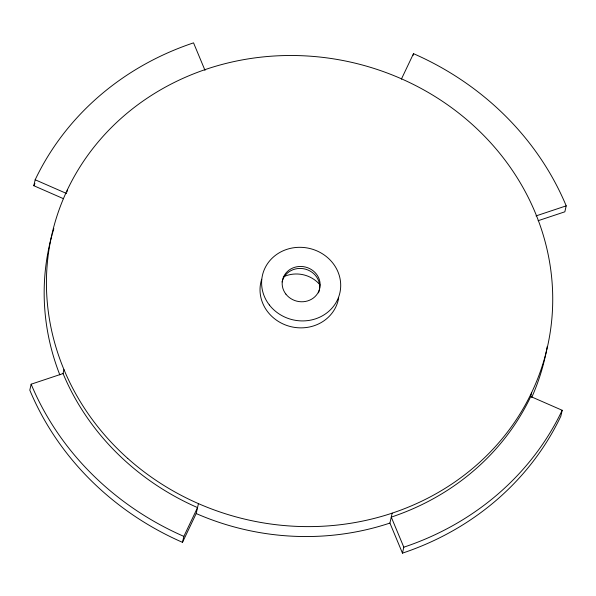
<?xml version="1.0" encoding="UTF-8"?>
<svg xmlns="http://www.w3.org/2000/svg" width="596" height="596" viewBox="0 0 596 596"><rect width="100%" height="100%" fill="white"/><g stroke="black" fill="none" stroke-linecap="round" stroke-linejoin="round"><path stroke-width="0.89" d="M63.541 198.721L33.816 185.721L35.171 179.769A288.486 266.337 12.8 0 1 193.544 42.86L205.009 70.358M66.953 191.927L67.497 189.55M63.958 369.595L63.057 373.558L31.148 384.197L29.8 390.149A288.486 266.337 12.8 0 0 182.495 542.338L196.188 513.551L198.446 503.627M182.495 542.338L183.851 536.385L197.544 507.598A254.082 234.571 12.8 0 1 63.057 373.558M413.117 55.368L413.505 53.662A288.486 266.337 12.8 0 1 566.2 205.851L564.852 211.804L538.113 220.714M402.456 553.14L403.812 547.188L391.267 517.112A254.082 234.571 12.8 0 0 530.753 396.534L562.184 410.279L560.829 416.232A288.486 266.337 12.8 0 1 402.456 553.14L389.918 523.065L392.168 513.149M530.753 396.534L531.654 392.563M401.376 79.164L413.505 53.662M536.02 215.916L566.2 205.851M35.171 179.769L66.596 193.514M33.816 185.721A288.486 266.337 12.8 0 1 34.911 183.456M547.262 346.432A254.082 234.571 12.8 0 1 531.721 397.45M389.918 523.065A254.082 234.571 12.8 0 1 196.188 513.551M59.816 374.839A254.082 234.571 12.8 0 1 52.031 234.861M52.277 233.975A254.082 234.571 12.8 0 1 53.849 228.67M338.692 297.784A39.701 36.654 12.8 0 1 290.923 326.675A39.701 36.654 12.8 0 1 261.696 279.248M562.184 410.279A288.486 266.337 12.8 0 1 403.812 547.188M183.851 536.385A288.486 266.337 12.8 0 1 31.148 384.197M282.102 281.968A19.057 17.589 12.8 0 1 305.949 269.295A19.057 17.589 12.8 0 1 318.48 292.874M283.279 276.916A29.122 26.887 12.8 0 1 320.089 284.977M269.34 304.951A39.701 36.654 12.8 0 0 337.418 299.974A39.701 36.654 12.8 0 0 296.711 247.422A39.701 36.654 12.8 0 0 269.34 304.951M285.886 294.119A19.057 17.589 12.8 0 0 318.562 291.727A19.057 17.589 12.8 0 0 299.021 266.501A19.057 17.589 12.8 0 0 285.886 294.119M127.745 458.421A254.082 234.571 12.8 0 0 546.495 350.932A254.082 234.571 12.8 0 0 224.491 63.817A254.082 234.571 12.8 0 0 127.745 458.421"/></g></svg>
